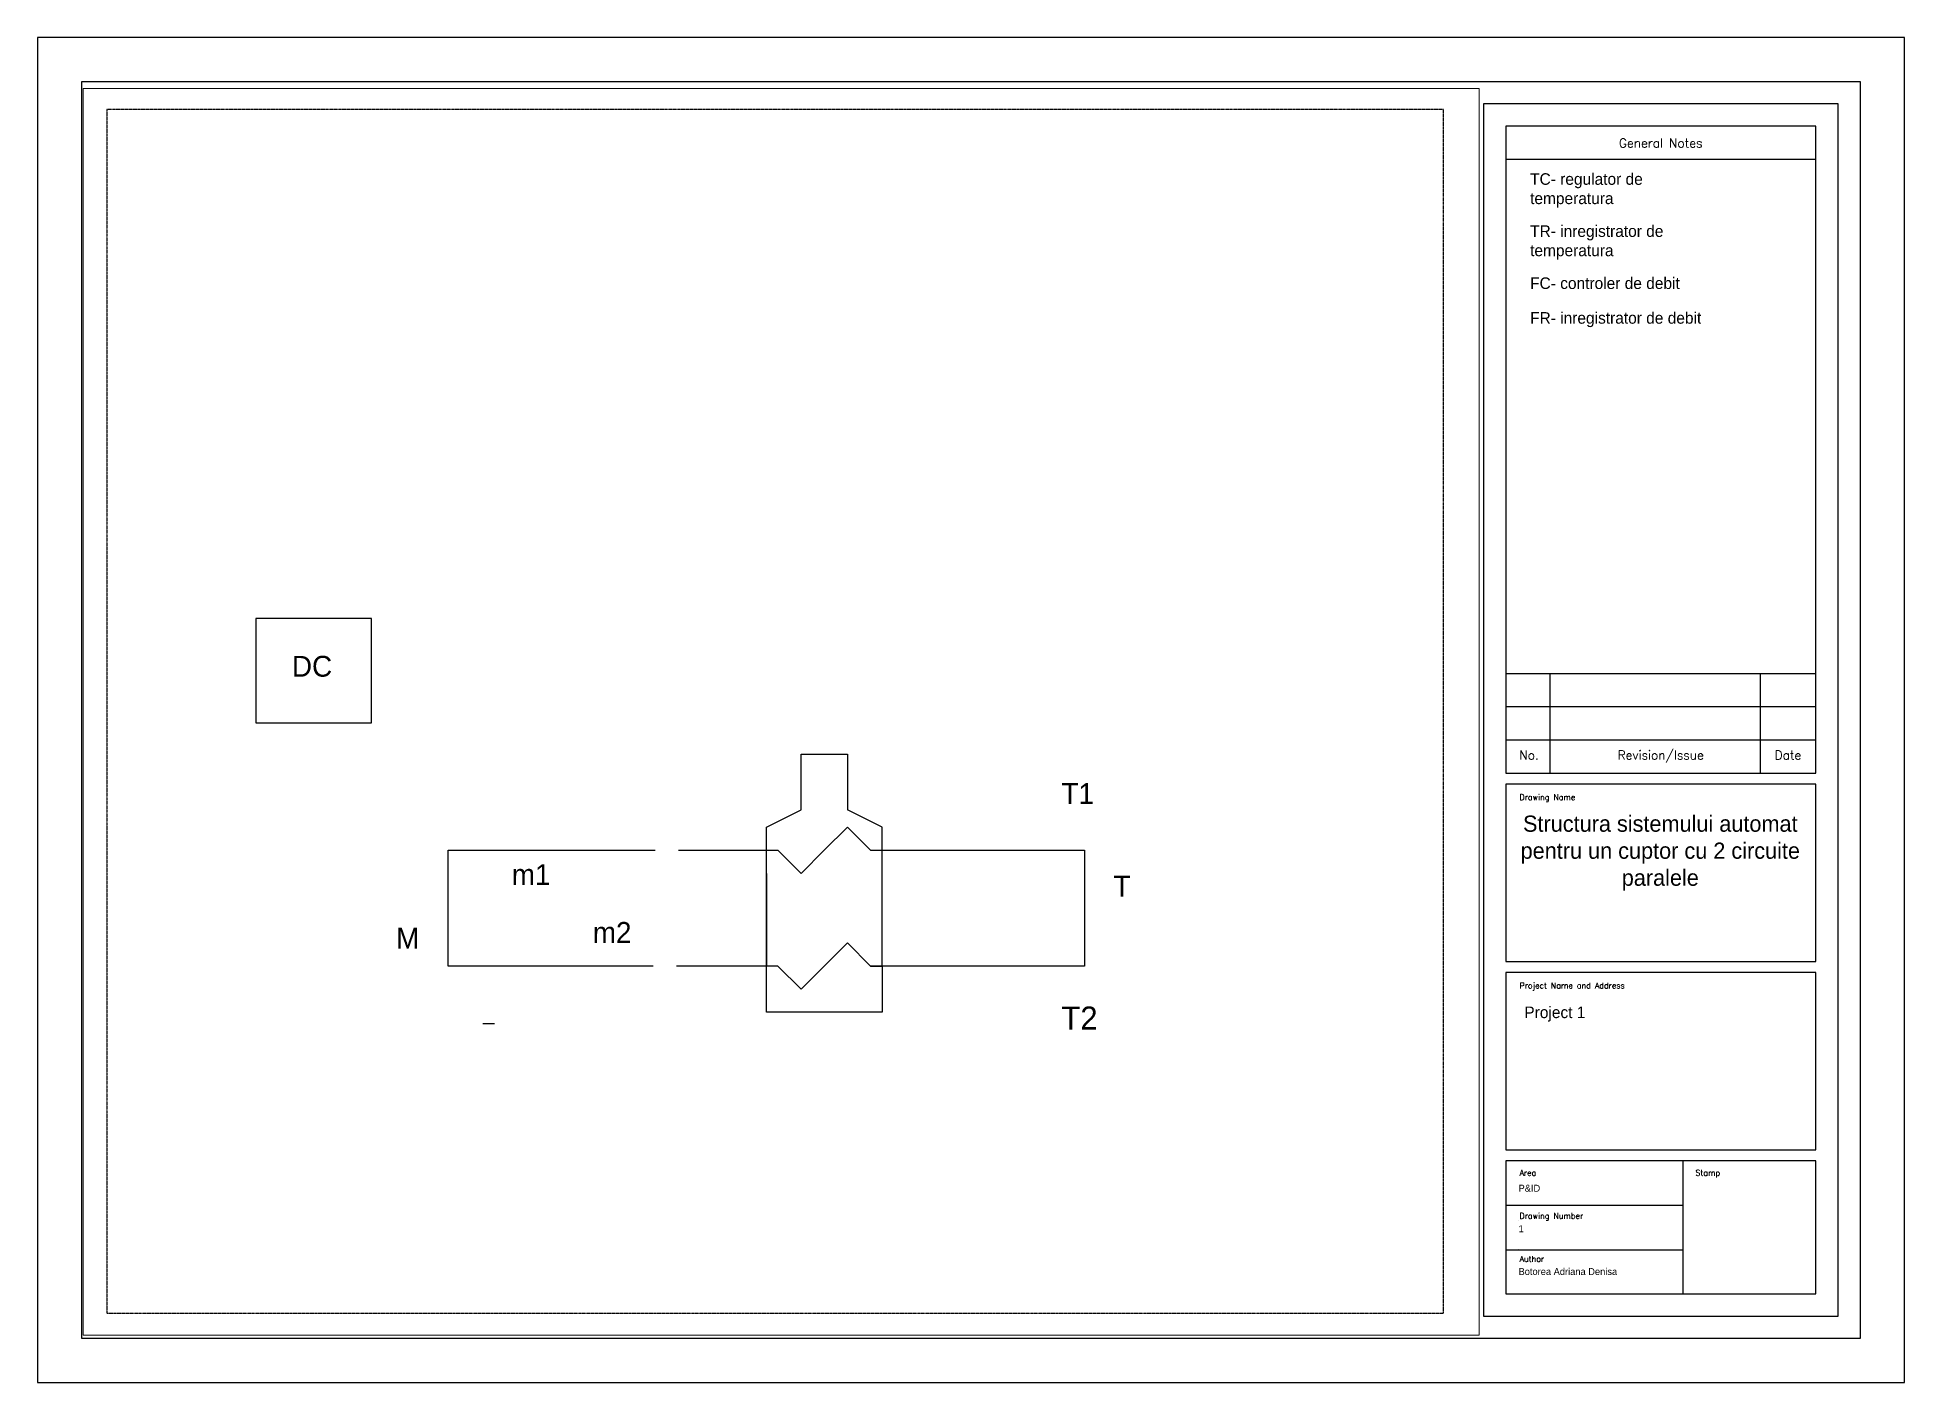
# Paper-space layout 'PID ISO A1 Title Block' of a CAD drawing. Header units: millimetres. Extents: x 0 to 807, y 0 to 581.
# The model-space entities are those that its viewports show. They can reach past a viewport. Long polylines and large blocks are cut down to what shows.
import ezdxf
from ezdxf.enums import TextEntityAlignment as Align

# ---------------------------------------------------------------- set-up
doc = ezdxf.new("R2010")
doc.units = ezdxf.units.MM
doc.linetypes.add('HIDDEN2', pattern=[0.1875, 0.125, -0.0625])
doc.layers.add('no plot', color=41, linetype='HIDDEN2', plot=False)
doc.layers.add('Title Block', color=7, linetype='Continuous')
doc.styles.add('Roman', font='romans')

# ---------------------------------------------------------------- blocks, each defined once
blk = doc.blocks.new('PID ISO A1 titleblock')
for p, q in [((806.83, 581.21), (0, 581.21)), ((0, 581.21), (0, 0)), ((806.83, 0), (806.83, 581.21)), ((787.68, 562.06), (19.15, 562.06)), ((19.15, 562.06), (19.15, 19.15)), ((787.68, 19.15), (787.68, 562.06)), ((778.1, 552.48), (624.89, 552.48)), ((624.89, 552.48), (624.89, 28.73)), ((778.1, 28.73), (778.1, 552.48)), ((768.52, 542.91), (634.46, 542.91)), ((634.46, 542.91), (634.46, 263.33)), ((768.52, 263.33), (768.52, 542.91)), ((634.46, 528.54), (768.52, 528.54)), ((634.46, 306.43), (768.52, 306.43)), ((653.61, 263.33), (653.61, 306.43)), ((744.58, 263.33), (744.58, 306.43)), ((634.46, 292.06), (768.52, 292.06)), ((634.46, 277.7), (768.52, 277.7)), ((634.46, 263.33), (768.52, 263.33)), ((768.52, 258.55), (634.46, 258.55)), ((634.46, 258.55), (634.46, 181.94)), ((768.52, 181.94), (768.52, 258.55)), ((634.46, 181.94), (768.52, 181.94)), ((768.52, 177.15), (634.46, 177.15)), ((634.46, 177.15), (634.46, 100.55)), ((768.52, 100.55), (768.52, 177.15)), ((634.46, 100.55), (768.52, 100.55)), ((768.52, 95.76), (634.46, 95.76)), ((634.46, 95.76), (634.46, 38.3)), ((711.07, 38.3), (711.07, 95.76)), ((768.52, 38.3), (768.52, 95.76)), ((634.46, 76.61), (711.07, 76.61)), ((634.46, 57.45), (711.07, 57.45)), ((634.46, 38.3), (768.52, 38.3)), ((624.89, 28.73), (778.1, 28.73)), ((19.15, 19.15), (787.68, 19.15)), ((0, 0), (806.83, 0))]:
    blk.add_line(p, q)
at = {"style": 'Roman'}
for s, height, p in [('General Notes', 3.8303, (701.43, 535.55)), ('No.', 3.83, (644.56, 271.13)), ('Revision/Issue', 3.8303, (701.43, 271.13)), ('Date', 3.83, (756.41, 271.13))]:
    blk.add_text(s, height=height, dxfattribs=at).set_placement(p, align=Align.MIDDLE_CENTER)
for s, height, p in [('Drawing Name', 2.4897, (640.42, 251.69)), ('Project Name and Address', 2.4897, (640.42, 170.3)), ('Area', 2.49, (640.42, 89.42)), ('Stamp', 2.49, (716.43, 89.42)), ('Drawing Number', 2.4897, (640.42, 70.82)), ('Author', 2.49, (640.42, 52.21))]:
    blk.add_text(s, height=height, dxfattribs=at).set_placement(p)

msp = doc.modelspace()

# ---------------------------------------------------------------- linework, layer by layer
for p, q in [((285, 210), (300, 217.5)), ((310, 200), (320, 210)), ((320, 210), (330, 200)), ((290, 200), (300, 190)), ((300, 190), (310, 200)), ((285, 190), (285, 150)), ((167.5, 125), (162.5, 125))]:
    msp.add_line(p, q)
msp.add_lwpolyline([(64.42, 255.12), (114.42, 255.12), (114.42, 300.12), (64.42, 300.12)], close=True)
for points in [[(300, 217.5), (300, 241.5)], [(300, 241.5), (320, 241.5), (320, 217.5)], [(335, 150), (335, 130), (285, 130), (285, 210)], [(335, 150), (335, 200), (335, 210), (320, 217.5)], [(147.5, 200), (237, 200)], [(236.1, 150), (147.5, 150), (147.5, 200)], [(247, 200), (290, 200)], [(330, 200), (422.5, 200), (422.5, 150), (330, 150)], [(290, 150), (300, 140), (310, 150), (320, 160), (330, 150), (335, 150)], [(290, 150), (246.1, 150)]]:
    msp.add_lwpolyline(points)
at = {"layer": 'no plot'}
msp.add_lwpolyline([(0, 0), (577.5, 0), (577.5, 520), (0, 520)], close=True, dxfattribs=at)

# ---------------------------------------------------------------- texts
for s, height, p in [('DC', 9, (80, 275)), ('T1', 9, (412.5, 220)), ('m1', 9, (175, 185)), ('T', 9, (435, 180)), ('M', 9, (125, 157.5)), ('m2', 9, (210, 160)), ('T2', 10, (412.5, 122.5))]:
    msp.add_text(s, height=height).set_placement(p)

psp = doc.layouts.new('PID ISO A1 Title Block')

# ---------------------------------------------------------------- linework, layer by layer
for p, q in [((640, 70), (640, 70)), ((635, 57.45), (640, 57.47))]:
    psp.add_line(p, q)

# ---------------------------------------------------------------- block references
psp.add_blockref('PID ISO A1 titleblock', (0, 0))

# ---------------------------------------------------------------- texts
for s, height, p in [('TC- regulator de', 5, (645, 517.5)), ('temperatura', 5, (645, 509.17)), ('TR- inregistrator de', 5, (645, 495)), ('temperatura', 5, (645, 486.67)), ('FC- controler de debit', 5, (645, 472.5)), ('FR- inregistrator de debit', 5, (645, 457.5)), ('Project 1', 5, (642.5, 157.5)), ('P&ID', 3, (640, 82.5)), ('1', 3, (640, 65)), ('Botorea Adriana Denisa', 3, (640, 46.5))]:
    psp.add_text(s, height=height).set_placement(p)
at = {"layer": 'Title Block', "insert": (701.25, 245), "char_height": 7, "width": 122.5, "attachment_point": 2}
psp.add_mtext('{\\Ftxt|c238;Structura sistemului automat pentru un cuptor cu 2 circuite paralele}', dxfattribs=at)

# ---------------------------------------------------------------- viewports
at = {"layer": '0', "color": 5}
psp.add_viewport(center=(321.37, 289.84), size=(603.25, 538.6526), view_center_point=(291.37, 259.84), view_height=538.6526, dxfattribs=at)

doc.saveas('drawing.dxf')
